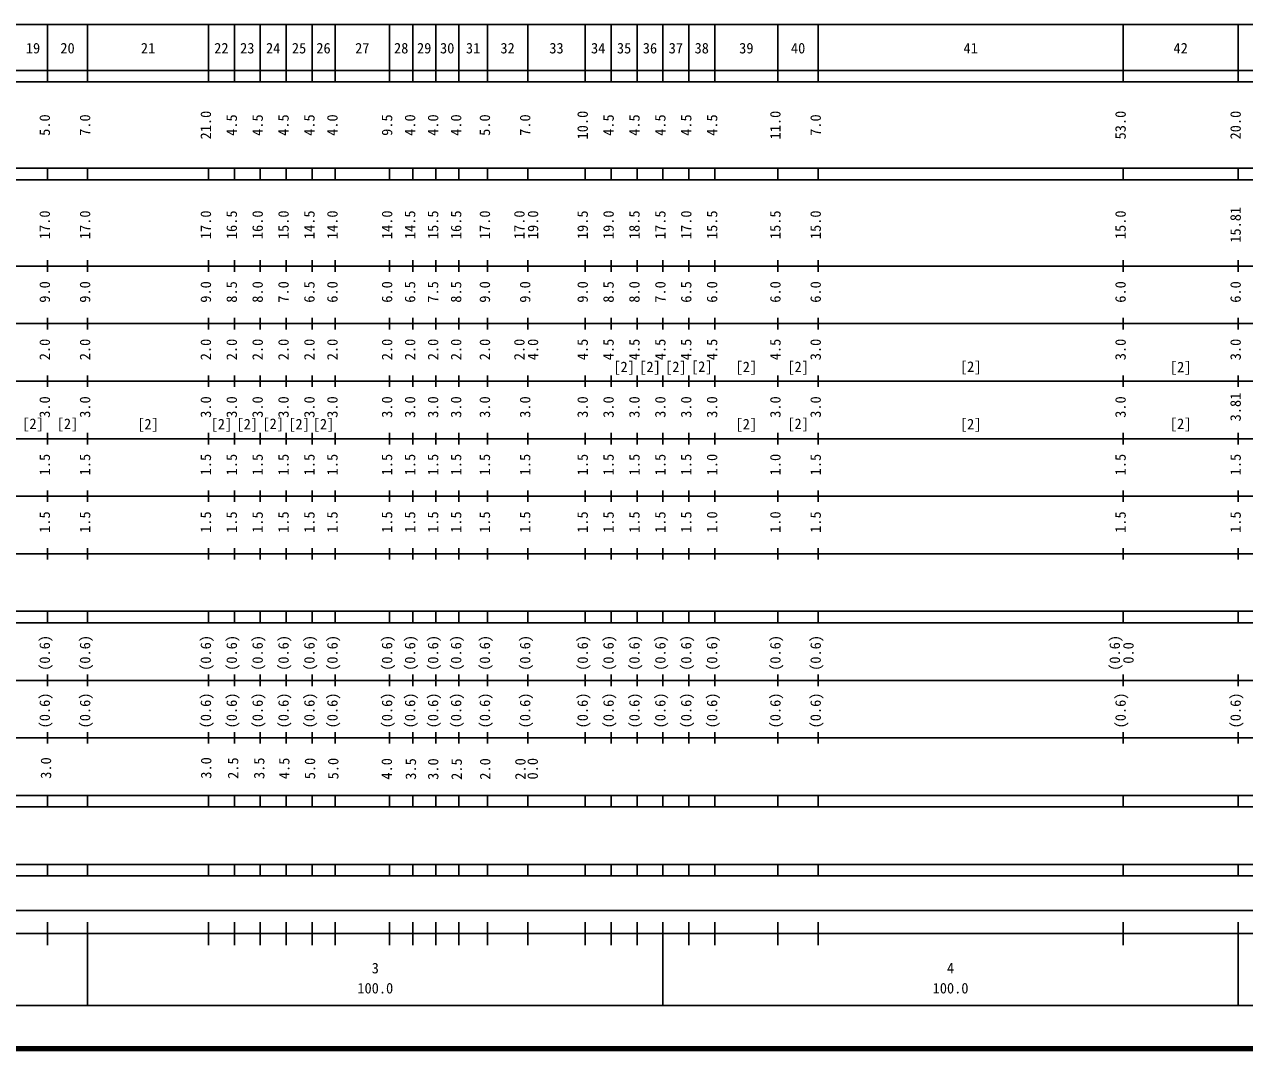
# Model space of a CAD drawing. Units: millimetres on the paper, enlarged 1000 times. Extents: x 40000 to 680000, y 20000 to 380000.
# Drawn here: x 257007 to 469112, y 20000 to 198000 of the extents above; entities that cross this region are included whole.
import ezdxf
from ezdxf.enums import TextEntityAlignment as Align

# ---------------------------------------------------------------- set-up
doc = ezdxf.new("R2010")
doc.units = ezdxf.units.MM
doc.header["$LTSCALE"] = 1000
doc.layers.add('M-TTL', color=2, linetype='Continuous', lineweight=140)
doc.layers.add('M-TTL-BAND', color=7, linetype='Continuous', lineweight=25)
doc.styles.add('ＭＳ ゴシック', font='')
doc.styles.get('ＭＳ ゴシック').set_extended_font_data('MS Gothic')

msp = doc.modelspace()

# ---------------------------------------------------------------- linework, layer by layer
at = {"layer": 'M-TTL'}
msp.add_line((40000, 20000), (680000, 20000), dxfattribs=at)
at = {"layer": 'M-TTL-BAND'}
for p, q in [((68000, 198000), (579000, 198000)), ((261000, 188000), (261000, 198000)), ((268000, 188000), (268000, 198000)), ((289000, 188000), (289000, 198000)), ((293500, 188000), (293500, 198000)), ((298000, 188000), (298000, 198000)), ((302500, 188000), (302500, 198000)), ((307000, 188000), (307000, 198000)), ((311000, 188000), (311000, 198000)), ((320500, 188000), (320500, 198000)), ((324500, 188000), (324500, 198000)), ((328500, 188000), (328500, 198000)), ((332500, 188000), (332500, 198000)), ((337500, 188000), (337500, 198000)), ((344500, 188000), (344500, 198000)), ((354500, 188000), (354500, 198000)), ((359000, 188000), (359000, 198000)), ((363500, 188000), (363500, 198000)), ((368000, 188000), (368000, 198000)), ((372500, 188000), (372500, 198000)), ((377000, 188000), (377000, 198000)), ((388000, 188000), (388000, 198000)), ((395000, 188000), (395000, 198000)), ((448000, 188000), (448000, 198000)), ((468000, 188000), (468000, 198000)), ((40000, 190000), (579000, 190000)), ((40000, 188000), (579000, 188000)), ((40000, 173000), (579000, 173000)), ((261000, 171000), (261000, 173000)), ((268000, 171000), (268000, 173000)), ((289000, 171000), (289000, 173000)), ((293500, 171000), (293500, 173000)), ((298000, 171000), (298000, 173000)), ((302500, 171000), (302500, 173000)), ((307000, 171000), (307000, 173000)), ((311000, 171000), (311000, 173000)), ((320500, 171000), (320500, 173000)), ((324500, 171000), (324500, 173000)), ((328500, 171000), (328500, 173000)), ((332500, 171000), (332500, 173000)), ((337500, 171000), (337500, 173000)), ((344500, 171000), (344500, 173000)), ((354500, 171000), (354500, 173000)), ((359000, 171000), (359000, 173000)), ((363500, 171000), (363500, 173000)), ((368000, 171000), (368000, 173000)), ((372500, 171000), (372500, 173000)), ((377000, 171000), (377000, 173000)), ((388000, 171000), (388000, 173000)), ((395000, 171000), (395000, 173000)), ((448000, 171000), (448000, 173000)), ((468000, 171000), (468000, 173000)), ((40000, 171000), (579000, 171000)), ((261000, 155000), (261000, 157000)), ((268000, 155000), (268000, 157000)), ((289000, 155000), (289000, 157000)), ((293500, 155000), (293500, 157000)), ((298000, 155000), (298000, 157000)), ((302500, 155000), (302500, 157000)), ((307000, 155000), (307000, 157000)), ((311000, 155000), (311000, 157000)), ((320500, 155000), (320500, 157000)), ((324500, 155000), (324500, 157000)), ((328500, 155000), (328500, 157000)), ((332500, 155000), (332500, 157000)), ((337500, 155000), (337500, 157000)), ((344500, 155000), (344500, 157000)), ((354500, 155000), (354500, 157000)), ((359000, 155000), (359000, 157000)), ((363500, 155000), (363500, 157000)), ((368000, 155000), (368000, 157000)), ((372500, 155000), (372500, 157000)), ((377000, 155000), (377000, 157000)), ((388000, 155000), (388000, 157000)), ((395000, 155000), (395000, 157000)), ((448000, 155000), (448000, 157000)), ((468000, 155000), (468000, 157000)), ((40000, 156000), (579000, 156000)), ((261000, 145000), (261000, 147000)), ((268000, 145000), (268000, 147000)), ((289000, 145000), (289000, 147000)), ((293500, 145000), (293500, 147000)), ((298000, 145000), (298000, 147000)), ((302500, 145000), (302500, 147000)), ((307000, 145000), (307000, 147000)), ((311000, 145000), (311000, 147000)), ((320500, 145000), (320500, 147000)), ((324500, 145000), (324500, 147000)), ((328500, 145000), (328500, 147000)), ((332500, 145000), (332500, 147000)), ((337500, 145000), (337500, 147000)), ((344500, 145000), (344500, 147000)), ((354500, 145000), (354500, 147000)), ((359000, 145000), (359000, 147000)), ((363500, 145000), (363500, 147000)), ((368000, 145000), (368000, 147000)), ((372500, 145000), (372500, 147000)), ((377000, 145000), (377000, 147000)), ((388000, 145000), (388000, 147000)), ((395000, 145000), (395000, 147000)), ((448000, 145000), (448000, 147000)), ((468000, 145000), (468000, 147000)), ((46000, 146000), (579000, 146000)), ((52000, 136000), (579000, 136000)), ((261000, 135000), (261000, 137000)), ((268000, 135000), (268000, 137000)), ((289000, 135000), (289000, 137000)), ((293500, 135000), (293500, 137000)), ((298000, 135000), (298000, 137000)), ((302500, 135000), (302500, 137000)), ((307000, 135000), (307000, 137000)), ((311000, 135000), (311000, 137000)), ((320500, 135000), (320500, 137000)), ((324500, 135000), (324500, 137000)), ((328500, 135000), (328500, 137000)), ((332500, 135000), (332500, 137000)), ((337500, 135000), (337500, 137000)), ((344500, 135000), (344500, 137000)), ((354500, 135000), (354500, 137000)), ((359000, 135000), (359000, 137000)), ((363500, 135000), (363500, 137000)), ((368000, 135000), (368000, 137000)), ((372500, 135000), (372500, 137000)), ((377000, 135000), (377000, 137000)), ((388000, 135000), (388000, 137000)), ((395000, 135000), (395000, 137000)), ((448000, 135000), (448000, 137000)), ((468000, 135000), (468000, 137000)), ((46000, 126000), (579000, 126000)), ((261000, 125000), (261000, 127000)), ((268000, 125000), (268000, 127000)), ((289000, 125000), (289000, 127000)), ((293500, 125000), (293500, 127000)), ((298000, 125000), (298000, 127000)), ((302500, 125000), (302500, 127000)), ((307000, 125000), (307000, 127000)), ((311000, 125000), (311000, 127000)), ((320500, 125000), (320500, 127000)), ((324500, 125000), (324500, 127000)), ((328500, 125000), (328500, 127000)), ((332500, 125000), (332500, 127000)), ((337500, 125000), (337500, 127000)), ((344500, 125000), (344500, 127000)), ((354500, 125000), (354500, 127000)), ((359000, 125000), (359000, 127000)), ((363500, 125000), (363500, 127000)), ((368000, 125000), (368000, 127000)), ((372500, 125000), (372500, 127000)), ((377000, 125000), (377000, 127000)), ((388000, 125000), (388000, 127000)), ((395000, 125000), (395000, 127000)), ((448000, 125000), (448000, 127000)), ((468000, 125000), (468000, 127000)), ((261000, 115000), (261000, 117000)), ((268000, 115000), (268000, 117000)), ((289000, 115000), (289000, 117000)), ((293500, 115000), (293500, 117000)), ((298000, 115000), (298000, 117000)), ((302500, 115000), (302500, 117000)), ((307000, 115000), (307000, 117000)), ((311000, 115000), (311000, 117000)), ((320500, 115000), (320500, 117000)), ((324500, 115000), (324500, 117000)), ((328500, 115000), (328500, 117000)), ((332500, 115000), (332500, 117000)), ((337500, 115000), (337500, 117000)), ((344500, 115000), (344500, 117000)), ((354500, 115000), (354500, 117000)), ((359000, 115000), (359000, 117000)), ((363500, 115000), (363500, 117000)), ((368000, 115000), (368000, 117000)), ((372500, 115000), (372500, 117000)), ((377000, 115000), (377000, 117000)), ((388000, 115000), (388000, 117000)), ((395000, 115000), (395000, 117000)), ((448000, 115000), (448000, 117000)), ((468000, 115000), (468000, 117000)), ((52000, 116000), (579000, 116000)), ((261000, 105000), (261000, 107000)), ((268000, 105000), (268000, 107000)), ((289000, 105000), (289000, 107000)), ((293500, 105000), (293500, 107000)), ((298000, 105000), (298000, 107000)), ((302500, 105000), (302500, 107000)), ((307000, 105000), (307000, 107000)), ((311000, 105000), (311000, 107000)), ((320500, 105000), (320500, 107000)), ((324500, 105000), (324500, 107000)), ((328500, 105000), (328500, 107000)), ((332500, 105000), (332500, 107000)), ((337500, 105000), (337500, 107000)), ((344500, 105000), (344500, 107000)), ((354500, 105000), (354500, 107000)), ((359000, 105000), (359000, 107000)), ((363500, 105000), (363500, 107000)), ((368000, 105000), (368000, 107000)), ((372500, 105000), (372500, 107000)), ((377000, 105000), (377000, 107000)), ((388000, 105000), (388000, 107000)), ((395000, 105000), (395000, 107000)), ((448000, 105000), (448000, 107000)), ((468000, 105000), (468000, 107000)), ((46000, 106000), (579000, 106000)), ((40000, 96000), (579000, 96000)), ((261000, 94000), (261000, 96000)), ((268000, 94000), (268000, 96000)), ((289000, 94000), (289000, 96000)), ((293500, 94000), (293500, 96000)), ((298000, 94000), (298000, 96000)), ((302500, 94000), (302500, 96000)), ((307000, 94000), (307000, 96000)), ((311000, 94000), (311000, 96000)), ((320500, 94000), (320500, 96000)), ((324500, 94000), (324500, 96000)), ((328500, 94000), (328500, 96000)), ((332500, 94000), (332500, 96000)), ((337500, 94000), (337500, 96000)), ((344500, 94000), (344500, 96000)), ((354500, 94000), (354500, 96000)), ((359000, 94000), (359000, 96000)), ((363500, 94000), (363500, 96000)), ((368000, 94000), (368000, 96000)), ((372500, 94000), (372500, 96000)), ((377000, 94000), (377000, 96000)), ((388000, 94000), (388000, 96000)), ((395000, 94000), (395000, 96000)), ((448000, 94000), (448000, 96000)), ((468000, 94000), (468000, 96000)), ((40000, 94000), (579000, 94000)), ((261000, 83000), (261000, 85000)), ((268000, 83000), (268000, 85000)), ((289000, 83000), (289000, 85000)), ((293500, 83000), (293500, 85000)), ((298000, 83000), (298000, 85000)), ((302500, 83000), (302500, 85000)), ((307000, 83000), (307000, 85000)), ((311000, 83000), (311000, 85000)), ((320500, 83000), (320500, 85000)), ((324500, 83000), (324500, 85000)), ((328500, 83000), (328500, 85000)), ((332500, 83000), (332500, 85000)), ((337500, 83000), (337500, 85000)), ((344500, 83000), (344500, 85000)), ((354500, 83000), (354500, 85000)), ((359000, 83000), (359000, 85000)), ((363500, 83000), (363500, 85000)), ((368000, 83000), (368000, 85000)), ((372500, 83000), (372500, 85000)), ((377000, 83000), (377000, 85000)), ((388000, 83000), (388000, 85000)), ((395000, 83000), (395000, 85000)), ((448000, 83000), (448000, 85000)), ((468000, 83000), (468000, 85000)), ((49000, 84000), (579000, 84000)), ((261000, 73000), (261000, 75000)), ((268000, 73000), (268000, 75000)), ((289000, 73000), (289000, 75000)), ((293500, 73000), (293500, 75000)), ((298000, 73000), (298000, 75000)), ((302500, 73000), (302500, 75000)), ((307000, 73000), (307000, 75000)), ((311000, 73000), (311000, 75000)), ((320500, 73000), (320500, 75000)), ((324500, 73000), (324500, 75000)), ((328500, 73000), (328500, 75000)), ((332500, 73000), (332500, 75000)), ((337500, 73000), (337500, 75000)), ((344500, 73000), (344500, 75000)), ((354500, 73000), (354500, 75000)), ((359000, 73000), (359000, 75000)), ((363500, 73000), (363500, 75000)), ((368000, 73000), (368000, 75000)), ((372500, 73000), (372500, 75000)), ((377000, 73000), (377000, 75000)), ((388000, 73000), (388000, 75000)), ((395000, 73000), (395000, 75000)), ((448000, 73000), (448000, 75000)), ((468000, 73000), (468000, 75000)), ((40000, 74000), (579000, 74000)), ((40000, 64000), (579000, 64000)), ((261000, 62000), (261000, 64000)), ((268000, 62000), (268000, 64000)), ((289000, 62000), (289000, 64000)), ((293500, 62000), (293500, 64000)), ((298000, 62000), (298000, 64000)), ((302500, 62000), (302500, 64000)), ((307000, 62000), (307000, 64000)), ((311000, 62000), (311000, 64000)), ((320500, 62000), (320500, 64000)), ((324500, 62000), (324500, 64000)), ((328500, 62000), (328500, 64000)), ((332500, 62000), (332500, 64000)), ((337500, 62000), (337500, 64000)), ((344500, 62000), (344500, 64000)), ((354500, 62000), (354500, 64000)), ((359000, 62000), (359000, 64000)), ((363500, 62000), (363500, 64000)), ((368000, 62000), (368000, 64000)), ((372500, 62000), (372500, 64000)), ((377000, 62000), (377000, 64000)), ((388000, 62000), (388000, 64000)), ((395000, 62000), (395000, 64000)), ((448000, 62000), (448000, 64000)), ((468000, 62000), (468000, 64000)), ((40000, 62000), (579000, 62000)), ((40000, 52000), (579000, 52000)), ((261000, 50000), (261000, 52000)), ((268000, 50000), (268000, 52000)), ((289000, 50000), (289000, 52000)), ((293500, 50000), (293500, 52000)), ((298000, 50000), (298000, 52000)), ((302500, 50000), (302500, 52000)), ((307000, 50000), (307000, 52000)), ((311000, 50000), (311000, 52000)), ((320500, 50000), (320500, 52000)), ((324500, 50000), (324500, 52000)), ((328500, 50000), (328500, 52000)), ((332500, 50000), (332500, 52000)), ((337500, 50000), (337500, 52000)), ((344500, 50000), (344500, 52000)), ((354500, 50000), (354500, 52000)), ((359000, 50000), (359000, 52000)), ((363500, 50000), (363500, 52000)), ((368000, 50000), (368000, 52000)), ((372500, 50000), (372500, 52000)), ((377000, 50000), (377000, 52000)), ((388000, 50000), (388000, 52000)), ((395000, 50000), (395000, 52000)), ((448000, 50000), (448000, 52000)), ((468000, 50000), (468000, 52000)), ((40000, 50000), (579000, 50000)), ((71000, 44000), (557000, 44000)), ((261000, 38000), (261000, 42000)), ((268000, 27500), (268000, 42000)), ((289000, 38000), (289000, 42000)), ((293500, 38000), (293500, 42000)), ((298000, 38000), (298000, 42000)), ((302500, 38000), (302500, 42000)), ((307000, 38000), (307000, 42000)), ((311000, 38000), (311000, 42000)), ((320500, 38000), (320500, 42000)), ((324500, 38000), (324500, 42000)), ((328500, 38000), (328500, 42000)), ((332500, 38000), (332500, 42000)), ((337500, 38000), (337500, 42000)), ((344500, 38000), (344500, 42000)), ((354500, 38000), (354500, 42000)), ((359000, 38000), (359000, 42000)), ((363500, 38000), (363500, 42000)), ((368000, 27500), (368000, 42000)), ((372500, 38000), (372500, 42000)), ((377000, 38000), (377000, 42000)), ((388000, 38000), (388000, 42000)), ((395000, 38000), (395000, 42000)), ((448000, 38000), (448000, 42000)), ((468000, 27500), (468000, 42000)), ((40000, 40000), (579000, 40000)), ((68000, 27500), (579000, 27500))]:
    msp.add_line(p, q, dxfattribs=at)

# ---------------------------------------------------------------- texts
at = {"layer": 'M-TTL-BAND', "style": 'ＭＳ ゴシック'}
for s, p in [('19', (258500, 192405)), ('20', (264500, 192405)), ('21', (278500, 192405)), ('22', (291250, 192405)), ('23', (295750, 192405)), ('24', (300250, 192405)), ('25', (304750, 192405)), ('26', (309000, 192405)), ('27', (315750, 192405)), ('28', (322500, 192405)), ('29', (326500, 192405)), ('30', (330500, 192405)), ('31', (335000, 192405)), ('32', (341000, 192405)), ('33', (349500, 192405)), ('34', (356750, 192405)), ('35', (361250, 192405)), ('36', (365750, 192405)), ('37', (370250, 192405)), ('38', (374750, 192405)), ('39', (382500, 192405)), ('40', (391500, 192405)), ('41', (421500, 192405)), ('42', (458000, 192405)), ('[2]', (361250, 137014)), ('[2]', (365750, 137014)), ('[2]', (370250, 137014)), ('[2]', (374750, 137066)), ('[2]', (382500, 137014)), ('[2]', (391500, 137014)), ('[2]', (421500, 137059)), ('[2]', (458000, 136994)), ('[2]', (258500, 127136)), ('[2]', (264500, 127136)), ('[2]', (278500, 127071)), ('[2]', (291250, 127071)), ('[2]', (295750, 127071)), ('[2]', (300250, 127136)), ('[2]', (304750, 127071)), ('[2]', (309000, 127071)), ('[2]', (382500, 127071)), ('[2]', (391500, 127136)), ('[2]', (421500, 127071)), ('[2]', (458000, 127136)), ('3', (318000, 32523)), ('4', (418000, 32523)), ('100.0', (318000, 29033)), ('100.0', (418000, 29033))]:
    msp.add_text(s, height=1833, dxfattribs=at).set_placement(p, align=Align.BOTTOM_CENTER)
for s, p in [('21.0', (290000, 180500)), ('10.0', (355500, 180500)), ('11.0', (389000, 180500)), ('53.0', (449000, 180500)), ('20.0', (469000, 180500)), ('5.0', (262000, 180500)), ('7.0', (269000, 180500)), ('4.5', (294500, 180500)), ('4.5', (299000, 180500)), ('4.5', (303500, 180500)), ('4.5', (308000, 180500)), ('4.0', (312000, 180500)), ('9.5', (321500, 180500)), ('4.0', (325500, 180500)), ('4.0', (329500, 180500)), ('4.0', (333500, 180500)), ('5.0', (338500, 180500)), ('7.0', (345500, 180500)), ('4.5', (360000, 180500)), ('4.5', (364500, 180500)), ('4.5', (369000, 180500)), ('4.5', (373500, 180500)), ('4.5', (378000, 180500)), ('7.0', (396000, 180500)), ('17.0', (262000, 163174)), ('17.0', (269000, 163174)), ('17.0', (290000, 163174)), ('16.5', (294500, 163174)), ('16.0', (299000, 163174)), ('15.0', (303500, 163174)), ('14.5', (308000, 163174)), ('14.0', (312000, 163174)), ('14.0', (321500, 163174)), ('14.5', (325500, 163174)), ('15.5', (329500, 163174)), ('16.5', (333500, 163174)), ('17.0', (338500, 163174)), ('17.0', (344500, 163174)), ('19.0', (346870, 163174)), ('19.5', (355500, 163174)), ('19.0', (360000, 163174)), ('18.5', (364500, 163174)), ('17.5', (369000, 163174)), ('17.0', (373500, 163174)), ('15.5', (378000, 163174)), ('15.5', (389000, 163174)), ('15.0', (396000, 163174)), ('15.0', (449000, 163174)), ('15.81', (469000, 163174)), ('9.0', (262000, 151500)), ('9.0', (269000, 151500)), ('9.0', (290000, 151500)), ('8.5', (294500, 151500)), ('8.0', (299000, 151500)), ('7.0', (303500, 151500)), ('6.5', (308000, 151500)), ('6.0', (312000, 151500)), ('6.0', (321500, 151500)), ('6.5', (325500, 151500)), ('7.5', (329500, 151500)), ('8.5', (333500, 151500)), ('9.0', (338500, 151500)), ('9.0', (345500, 151500)), ('9.0', (355500, 151500)), ('8.5', (360000, 151500)), ('8.0', (364500, 151500)), ('7.0', (369000, 151500)), ('6.5', (373500, 151500)), ('6.0', (378000, 151500)), ('6.0', (389000, 151500)), ('6.0', (396000, 151500)), ('6.0', (449000, 151500)), ('6.0', (469000, 151500)), ('2.0', (262000, 141500)), ('2.0', (269000, 141500)), ('2.0', (290000, 141500)), ('2.0', (294500, 141500)), ('2.0', (299000, 141500)), ('2.0', (303500, 141500)), ('2.0', (308000, 141500)), ('2.0', (312000, 141500)), ('2.0', (321500, 141500)), ('2.0', (325500, 141500)), ('2.0', (329500, 141500)), ('2.0', (333500, 141500)), ('2.0', (338500, 141500)), ('2.0', (344500, 141500)), ('4.0', (346870, 141500)), ('4.5', (355500, 141500)), ('4.5', (360000, 141500)), ('4.5', (364500, 141500)), ('4.5', (369000, 141500)), ('4.5', (373500, 141500)), ('4.5', (378000, 141500)), ('4.5', (389000, 141500)), ('3.0', (396000, 141500)), ('3.0', (449000, 141500)), ('3.0', (469000, 141500)), ('3.81', (469000, 131500)), ('3.0', (262000, 131500)), ('3.0', (269000, 131500)), ('3.0', (290000, 131500)), ('3.0', (294500, 131500)), ('3.0', (299000, 131500)), ('3.0', (303500, 131500)), ('3.0', (308000, 131500)), ('3.0', (312000, 131500)), ('3.0', (321500, 131500)), ('3.0', (325500, 131500)), ('3.0', (329500, 131500)), ('3.0', (333500, 131500)), ('3.0', (338500, 131500)), ('3.0', (345500, 131500)), ('3.0', (355500, 131500)), ('3.0', (360000, 131500)), ('3.0', (364500, 131500)), ('3.0', (369000, 131500)), ('3.0', (373500, 131500)), ('3.0', (378000, 131500)), ('3.0', (389000, 131500)), ('3.0', (396000, 131500)), ('3.0', (449000, 131500)), ('1.5', (262000, 121500)), ('1.5', (269000, 121500)), ('1.5', (290000, 121500)), ('1.5', (294500, 121500)), ('1.5', (299000, 121500)), ('1.5', (303500, 121500)), ('1.5', (308000, 121500)), ('1.5', (312000, 121500)), ('1.5', (321500, 121500)), ('1.5', (325500, 121500)), ('1.5', (329500, 121500)), ('1.5', (333500, 121500)), ('1.5', (338500, 121500)), ('1.5', (345500, 121500)), ('1.5', (355500, 121500)), ('1.5', (360000, 121500)), ('1.5', (364500, 121500)), ('1.5', (369000, 121500)), ('1.5', (373500, 121500)), ('1.0', (378000, 121500)), ('1.0', (389000, 121500)), ('1.5', (396000, 121500)), ('1.5', (449000, 121500)), ('1.5', (469000, 121500)), ('1.5', (262000, 111500)), ('1.5', (269000, 111500)), ('1.5', (290000, 111500)), ('1.5', (294500, 111500)), ('1.5', (299000, 111500)), ('1.5', (303500, 111500)), ('1.5', (308000, 111500)), ('1.5', (312000, 111500)), ('1.5', (321500, 111500)), ('1.5', (325500, 111500)), ('1.5', (329500, 111500)), ('1.5', (333500, 111500)), ('1.5', (338500, 111500)), ('1.5', (345500, 111500)), ('1.5', (355500, 111500)), ('1.5', (360000, 111500)), ('1.5', (364500, 111500)), ('1.5', (369000, 111500)), ('1.5', (373500, 111500)), ('1.0', (378000, 111500)), ('1.0', (389000, 111500)), ('1.5', (396000, 111500)), ('1.5', (449000, 111500)), ('1.5', (469000, 111500)), ('(0.6)', (262000, 88764)), ('(0.6)', (269000, 88764)), ('(0.6)', (290000, 88764)), ('(0.6)', (294500, 88764)), ('(0.6)', (299000, 88764)), ('(0.6)', (303500, 88764)), ('(0.6)', (308000, 88764)), ('(0.6)', (312000, 88764)), ('(0.6)', (321500, 88764)), ('(0.6)', (325500, 88764)), ('(0.6)', (329500, 88764)), ('(0.6)', (333500, 88764)), ('(0.6)', (338500, 88764)), ('(0.6)', (345500, 88764)), ('(0.6)', (355500, 88764)), ('(0.6)', (360000, 88764)), ('(0.6)', (364500, 88764)), ('(0.6)', (369000, 88764)), ('(0.6)', (373500, 88764)), ('(0.6)', (378000, 88764)), ('(0.6)', (389000, 88764)), ('(0.6)', (396000, 88764)), ('(0.6)', (448000, 88764)), ('0.0', (450370, 88764)), ('(0.6)', (262000, 78764)), ('(0.6)', (269000, 78764)), ('(0.6)', (290000, 78764)), ('(0.6)', (294500, 78764)), ('(0.6)', (299000, 78764)), ('(0.6)', (303500, 78764)), ('(0.6)', (308000, 78764)), ('(0.6)', (312000, 78764)), ('(0.6)', (321500, 78764)), ('(0.6)', (325500, 78764)), ('(0.6)', (329500, 78764)), ('(0.6)', (333500, 78764)), ('(0.6)', (338500, 78764)), ('(0.6)', (345500, 78764)), ('(0.6)', (355500, 78764)), ('(0.6)', (360000, 78764)), ('(0.6)', (364500, 78764)), ('(0.6)', (369000, 78764)), ('(0.6)', (373500, 78764)), ('(0.6)', (378000, 78764)), ('(0.6)', (389000, 78764)), ('(0.6)', (396000, 78764)), ('(0.6)', (449000, 78764)), ('(0.6)', (469000, 78764)), ('3.0', (262209, 68764)), ('3.0', (290060, 68772)), ('2.5', (294741, 68739)), ('3.5', (299279, 68719)), ('4.5', (303630, 68699)), ('5.0', (308106, 68678)), ('5.0', (312146, 68658)), ('4.0', (321459, 68619)), ('3.5', (325635, 68599)), ('3.0', (329521, 68578)), ('2.5', (333600, 68578)), ('2.0', (338554, 68599)), ('2.0', (344673, 68599)), ('0.0', (346810, 68639))]:
    msp.add_text(s, height=1833, rotation=90, dxfattribs=at).set_placement(p, align=Align.BOTTOM_CENTER)

doc.saveas('drawing.dxf')
